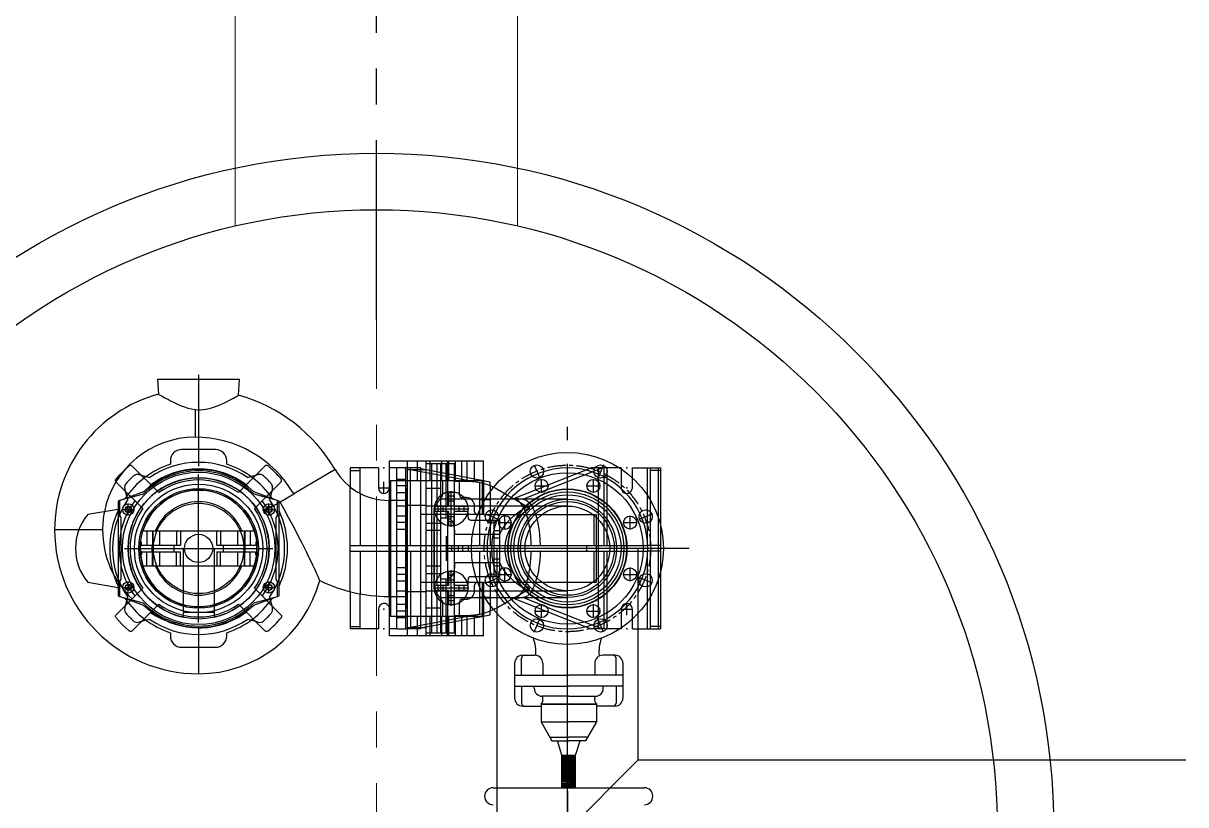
# Model space of a CAD drawing. Header units: millimetres. Extents: x 367046 to 407463, y -39276 to -16508.
# Drawn here: x 398282 to 400342, y -32864 to -31480 of the extents above; entities that cross this region are included whole.
import ezdxf

# ---------------------------------------------------------------- set-up
doc = ezdxf.new("R2010")
doc.units = ezdxf.units.MM
doc.linetypes.add('CENTER', pattern=[50.8, 31.75, -6.35, 6.35, -6.35])
doc.linetypes.add('осевая', pattern=[50.8, 31.75, -6.35, 6.35, -6.35])
for name, color, linetype in [('CL', 1, 'CENTER'), ('OUTLINE', 6, 'Continuous'), ('VIS', 7, 'Continuous')]:
    doc.layers.add(name, color=color, linetype=linetype)

msp = doc.modelspace()

# ---------------------------------------------------------------- linework, layer by layer
at = {"color": 1, "linetype": 'осевая', "lineweight": 25, "ltscale": 10}
msp.add_line((398908, -32004.6), (398908, -29086.7), dxfattribs=at)
at = {"lineweight": 20}
for p, q in [((398658, -31839), (398658, -30072.7)), ((399158, -31839), (399158, -30072.7)), ((399246.4, -32410.2), (399246.4, -33410.2))]:
    msp.add_line(p, q, dxfattribs=at)
at = {"color": 1, "linetype": 'осевая', "lineweight": 15, "ltscale": 10}
msp.add_line((398908, -31810.2), (398908, -34110.2), dxfattribs=at)
for p, q in [((398592.9, -32102.9), (398592.9, -32264.6)), ((398520.4, -32110.2), (398521.8, -32136.9)), ((398520.4, -32110.2), (398665.4, -32110.2)), ((398663.9, -32138.7), (398665.4, -32110.2)), ((398586.9, -32164.2), (398586.9, -32213.2)), ((398622.9, -32235.2), (398562.9, -32235.2)), ((398522.4, -32311.4), (398475.3, -32264.3)), ((398542.9, -32255.2), (398542.9, -32260.9)), ((398642.9, -32260.9), (398642.9, -32255.2)), ((398710.5, -32264.3), (398663.4, -32311.4)), ((398834.9, -32270.6), (398761.4, -32313.5)), ((398911.4, -32267.7), (398861.4, -32267.7)), ((398861.4, -32267.7), (398861.4, -32301.3)), ((398861.4, -32272.1), (398879.4, -32272.1)), ((398879.4, -32313), (398879.4, -32267.7)), ((398911.4, -32267.7), (398911.4, -32302.7)), ((398930.9, -32255.2), (399097.9, -32255.2)), ((398930.9, -32290.2), (398930.9, -32255.2)), ((398943.9, -32267.7), (398931.4, -32267.7)), ((398931.4, -32302.7), (398931.4, -32267.7)), ((398959.9, -32267.7), (398943.9, -32267.7)), ((398943.9, -32552.7), (398943.9, -32267.7)), ((398959.9, -32552.7), (398959.9, -32267.7)), ((398986.4, -32267.7), (398959.9, -32267.7)), ((398962.9, -32565.2), (398962.9, -32255.2)), ((398962.9, -32270.4), (398996.4, -32270.4)), ((398968.4, -32405.2), (398968.4, -32267.7)), ((398968.4, -32270.4), (399091.4, -32293.6)), ((398980.9, -32290.2), (398980.9, -32255.2)), ((398986.4, -32552.7), (398986.4, -32267.7)), ((399097.7, -32290.4), (398986.4, -32269.4)), ((398996.4, -32565.2), (398996.4, -32255.2)), ((399046.4, -32260.2), (398996.4, -32260.2)), ((399003.4, -32290.2), (399003.4, -32255.2)), ((399006, -32560.2), (399006, -32260.2)), ((399015.6, -32335.7), (399015.6, -32260.2)), ((399021.4, -32260.2), (399021.4, -32560.2)), ((399023.9, -32290.2), (399023.9, -32255.2)), ((399031.4, -32356), (399031.4, -32260.2)), ((399033.9, -32290.2), (399033.9, -32255.2)), ((399034.4, -32290.2), (399034.4, -32260.2)), ((399036.4, -32290.2), (399036.4, -32255.2)), ((399046.4, -32290.2), (399046.4, -32260.2)), ((399047.9, -32290.2), (399047.9, -32255.2)), ((399059.2, -32290.2), (399059.2, -32255.2)), ((399068.5, -32290.2), (399068.5, -32255.2)), ((399081.9, -32290.2), (399081.9, -32255.2)), ((399097.9, -32290.2), (399097.9, -32255.2)), ((399278.9, -32271.5), (399211.9, -32297.9)), ((399246.4, -32559.8), (399246.4, -32260.6)), ((399288.3, -32267.7), (399278.9, -32271.5)), ((399341.4, -32267.7), (399288.3, -32267.7)), ((399290.1, -32274.6), (399307.5, -32267.7)), ((399301.4, -32552.7), (399301.4, -32267.7)), ((399311.7, -32283.5), (399311.7, -32267.7)), ((399316.7, -32286.3), (399316.7, -32267.7)), ((399341.4, -32267.7), (399341.4, -32302.7)), ((399361.4, -32302.7), (399361.4, -32267.7)), ((399361.4, -32267.7), (399411.4, -32267.7)), ((399388, -32394.2), (399388, -32267.7)), ((399393.4, -32405.2), (399393.4, -32267.7)), ((399411.4, -32272.1), (399393.4, -32272.1)), ((399407.8, -32552.7), (399407.8, -32267.7)), ((399411.4, -32267.7), (399411.4, -32552.7)), ((398447.1, -32292.6), (398494.2, -32339.7)), ((398487.2, -32279.5), (398500.2, -32283)), ((398500.2, -32283), (398506.4, -32284.6)), ((398592.9, -32541.5), (398592.9, -32279)), ((398679.5, -32284.6), (398685.7, -32283)), ((398685.7, -32283), (398698.7, -32279.5)), ((398738.8, -32292.6), (398691.7, -32339.7)), ((398921.4, -32313.2), (398921.4, -32292.2)), ((398931.1, -32290.2), (398930.9, -32290.2)), ((398931.1, -32290.2), (398933.1, -32290.2)), ((398931.1, -32530.2), (398931.1, -32290.2)), ((399095.8, -32290.2), (398933.1, -32290.2)), ((398933.1, -32290.2), (398933.1, -32530.2)), ((398959.9, -32287.9), (398943.9, -32287.9)), ((399025.1, -32290.2), (399025.1, -32313.8)), ((399034.4, -32310.8), (399034.4, -32290.2)), ((399046.4, -32310.8), (399046.4, -32290.2)), ((399055.1, -32291.7), (399046.4, -32291.7)), ((399055.1, -32314.1), (399055.1, -32290.2)), ((399071.1, -32291.7), (399055.1, -32291.7)), ((399091.4, -32405.2), (399091.4, -32293.6)), ((399095.8, -32290.2), (399097.7, -32290.2)), ((399095.8, -32350.2), (399095.8, -32290.2)), ((399097.7, -32290.2), (399097.7, -32350.2)), ((399097.9, -32290.2), (399097.7, -32290.2)), ((399109.4, -32292.6), (399097.7, -32290.4)), ((399109.4, -32299.4), (399109.4, -32292.6)), ((399200.5, -32311.4), (399200.5, -32287.3)), ((399209.6, -32306.4), (399290.1, -32274.6)), ((399292.4, -32311.4), (399292.4, -32287.3)), ((399311.7, -32405.2), (399311.7, -32283.5)), ((399316.7, -32405.2), (399316.7, -32286.3)), ((398494.7, -32314), (398452.9, -32325.2)), ((398495.3, -32309.9), (398453.9, -32325)), ((398465.7, -32317.4), (398462.2, -32304.4)), ((398732, -32325), (398690.6, -32309.9)), ((398732.9, -32325.2), (398691.2, -32314)), ((398723.7, -32304.4), (398720.2, -32317.4)), ((398735.4, -32328.6), (398761.4, -32313.5)), ((398861.4, -32486.7), (398861.4, -32301.3)), ((398879.4, -32313), (398879.4, -32405.2)), ((398910.9, -32302.7), (398931.9, -32302.7)), ((398963.9, -32299.4), (398943, -32299.4)), ((398943.9, -32310.9), (398959.9, -32310.9)), ((398962.2, -32304.7), (398959.9, -32304.7)), ((398962.9, -32305.4), (398962.2, -32304.7)), ((398962.2, -32515.7), (398962.2, -32304.7)), ((399021.4, -32304.2), (398996.4, -32304.2)), ((399034.4, -32335.7), (399034.4, -32310.8)), ((399035.9, -32311.5), (399035.9, -32335.7)), ((399040.4, -32371.7), (399040.4, -32308.7)), ((399044.9, -32310.8), (399044.9, -32335.7)), ((399046.4, -32509.6), (399046.4, -32310.8)), ((399055.1, -32315.2), (399055.1, -32314.1)), ((399109.4, -32299.4), (399109.4, -32405.2)), ((399139.7, -32315.9), (399121.1, -32305.1)), ((399191.2, -32306.1), (399152.1, -32321.6)), ((399167.4, -32323.1), (399198.8, -32310.7)), ((399188.4, -32299.4), (399212.6, -32299.4)), ((399211.9, -32297.9), (399191.2, -32306.1)), ((399198.8, -32310.7), (399209.6, -32306.4)), ((399280.3, -32299.4), (399304.4, -32299.4)), ((398452.9, -32325.3), (398450.4, -32326.2)), ((398450.4, -32326.2), (398450.4, -32494.2)), ((398453.9, -32325), (398452.9, -32325.3)), ((398452.9, -32325.2), (398452.9, -32351.2)), ((398467.4, -32323.7), (398465.7, -32317.4)), ((398468.3, -32351.7), (398468.3, -32330.7)), ((398725.2, -32334.6), (398715.2, -32340.4)), ((398717.6, -32351.7), (398717.6, -32330.7)), ((398720.2, -32317.4), (398718.5, -32323.7)), ((398725.3, -32334.5), (398735.4, -32328.6)), ((398732.9, -32325.3), (398732, -32325)), ((398732.9, -32351.2), (398732.9, -32325.2)), ((398735.4, -32326.2), (398732.9, -32325.3)), ((398735.4, -32494.2), (398735.4, -32326.2)), ((398931.1, -32325.2), (398929.9, -32325.2)), ((398929.9, -32325.2), (398929.9, -32495.2)), ((398962.9, -32325.2), (398931.1, -32325.2)), ((398996.4, -32334.2), (398962.9, -32334.2)), ((399152.1, -32323.2), (399021.4, -32323.2)), ((399044.9, -32317.4), (399035.9, -32317.4)), ((399044.9, -32326.3), (399035.9, -32326.3)), ((399046.4, -32505.9), (399046.4, -32314.5)), ((399062.8, -32320.2), (399060.1, -32320.2)), ((399066.9, -32320.2), (399062.8, -32320.2)), ((399091.4, -32322.1), (399109.4, -32322.1)), ((399091.4, -32323.4), (399109.4, -32323.8)), ((399179.7, -32339), (399139.7, -32315.9)), ((399167.4, -32323.1), (399152.1, -32321.6)), ((399152.1, -32323.2), (399152.1, -32321.6)), ((399246.4, -32323.2), (399152.4, -32323.2)), ((399167.4, -32323.2), (399167.4, -32323.1)), ((398450.4, -32341.4), (398396.7, -32350.2)), ((398452.9, -32351.2), (398455.4, -32355.2)), ((398455.4, -32355.2), (398455.4, -32465.2)), ((398457.8, -32341.2), (398478.8, -32341.2)), ((398471.9, -32337.8), (398463.7, -32339.2)), ((398707.1, -32341.2), (398728.1, -32341.2)), ((398730.4, -32355.2), (398732.9, -32351.2)), ((398730.4, -32465.2), (398730.4, -32355.2)), ((398962.9, -32335.2), (398943.9, -32335.2)), ((398959.9, -32352.8), (398943.9, -32352.8)), ((399086.9, -32350.2), (398986.4, -32350.2)), ((399246.4, -32335.2), (398996.4, -32335.2)), ((399008.9, -32340.2), (399071.9, -32340.2)), ((399010.4, -32480.2), (399010.4, -32340.2)), ((399011.6, -32335.7), (399011.6, -32344.7)), ((399035.9, -32335.7), (399011.6, -32335.7)), ((399035.9, -32344.7), (399011.6, -32344.7)), ((399015.6, -32475.7), (399015.6, -32344.7)), ((399017.6, -32344.7), (399017.6, -32335.7)), ((399026.5, -32344.7), (399026.5, -32335.7)), ((399034.4, -32475.7), (399034.4, -32344.7)), ((399035.9, -32344.7), (399035.9, -32369)), ((399044.9, -32354.1), (399035.9, -32354.1)), ((399070.1, -32335.7), (399044.9, -32335.7)), ((399044.9, -32344.7), (399044.9, -32369.6)), ((399070.4, -32344.7), (399044.9, -32344.7)), ((399054.3, -32344.7), (399054.3, -32335.7)), ((399063.3, -32344.7), (399063.3, -32335.7)), ((399070.4, -32335.7), (399070.1, -32335.7)), ((399070.4, -32339.4), (399070.4, -32335.7)), ((399070.4, -32344.7), (399070.4, -32339.4)), ((399070.4, -32355.2), (399070.4, -32340.2)), ((399081.9, -32345.2), (399081.9, -32335.2)), ((399097.7, -32350.2), (399086.9, -32350.2)), ((399097.7, -32350.2), (399297.1, -32350.2)), ((399135.6, -32376.4), (399135.6, -32352.2)), ((399293.4, -32350.2), (399293.4, -32405.2)), ((399297.1, -32350.2), (399297.1, -32470.2)), ((399357.3, -32376.4), (399357.3, -32352.2)), ((398963.9, -32364.3), (398943, -32364.3)), ((398943.9, -32375.8), (398959.9, -32375.8)), ((398996.4, -32365.2), (399021.4, -32365.2)), ((399010.1, -32356.2), (399010.1, -32464.2)), ((399021.4, -32356), (399031.4, -32356)), ((399044.9, -32363.1), (399035.9, -32363.1)), ((399075.4, -32360.2), (399126.4, -32360.2)), ((399116.4, -32460.2), (399116.4, -32360.2)), ((399123.5, -32364.3), (399147.6, -32364.3)), ((399126.4, -32460.2), (399126.4, -32360.2)), ((399150.4, -32366.5), (399152.7, -32363.3)), ((399345.2, -32364.3), (399369.4, -32364.3)), ((398381, -32377.2), (398337.9, -32377.2)), ((398422.9, -32377.2), (398381, -32377.2)), ((398494.4, -32379.2), (398691.5, -32379.2)), ((398501.3, -32379.2), (398501.3, -32404.2)), ((398511, -32379.2), (398511, -32404.2)), ((398511.9, -32379.2), (398511.9, -32404.2)), ((398523.9, -32379.2), (398523.9, -32404.2)), ((398553.9, -32379.2), (398553.9, -32404.2)), ((398560.7, -32379.2), (398560.7, -32404.2)), ((398625.2, -32404.2), (398625.2, -32379.2)), ((398631.9, -32379.2), (398631.9, -32404.2)), ((398661.9, -32379.2), (398661.9, -32404.2)), ((398673.9, -32379.2), (398673.9, -32404.2)), ((398674.9, -32379.2), (398674.9, -32404.2)), ((398684.6, -32379.2), (398684.6, -32404.2)), ((399021.4, -32378.7), (398996.4, -32378.7)), ((399031.4, -32388.2), (399031.4, -32432.2)), ((399046.4, -32385.2), (399126.4, -32385.2)), ((399115.9, -32385.2), (399126.9, -32385.2)), ((399126.4, -32379.2), (399116.4, -32379.2)), ((399116.4, -32391.2), (399126.4, -32391.2)), ((399388, -32405.2), (399388, -32394.2)), ((398461.7, -32410.2), (398724.2, -32410.2)), ((398492, -32404.2), (398548.9, -32404.2)), ((398492, -32416.2), (398548.9, -32416.2)), ((398501.3, -32441.2), (398501.3, -32416.2)), ((398511, -32441.2), (398511, -32416.2)), ((398511.9, -32416.2), (398511.9, -32441.2)), ((398523.9, -32416.2), (398523.9, -32441.2)), ((398548.9, -32404.2), (398560.7, -32404.2)), ((398548.9, -32404.2), (398548.9, -32416.2)), ((398548.9, -32416.2), (398560.7, -32416.2)), ((398553.9, -32441.2), (398553.9, -32416.2)), ((398560.7, -32441.2), (398560.7, -32416.2)), ((398565.4, -32410.2), (398620.4, -32410.2)), ((398565.4, -32410.2), (398565.4, -32532.2)), ((398620.4, -32410.2), (398620.4, -32532.2)), ((398625.2, -32404.2), (398636.9, -32404.2)), ((398625.2, -32416.2), (398636.9, -32416.2)), ((398625.2, -32416.2), (398625.2, -32441.2)), ((398631.9, -32441.2), (398631.9, -32416.2)), ((398636.9, -32404.2), (398693.8, -32404.2)), ((398636.9, -32416.2), (398636.9, -32404.2)), ((398636.9, -32416.2), (398693.8, -32416.2)), ((398661.9, -32416.2), (398661.9, -32441.2)), ((398673.9, -32416.2), (398673.9, -32441.2)), ((398674.9, -32441.2), (398674.9, -32416.2)), ((398684.6, -32441.2), (398684.6, -32416.2)), ((398861.4, -32405.2), (399388.9, -32405.2)), ((398861.4, -32415.2), (399388.9, -32415.2)), ((398879.4, -32415.2), (398879.4, -32490.6)), ((398968.4, -32415.2), (398968.4, -32552.7)), ((399041.4, -32415.2), (399041.4, -32405.2)), ((399053.2, -32415.2), (399053.2, -32405.2)), ((399061.3, -32415.2), (399061.3, -32405.2)), ((399071.4, -32415.2), (399071.4, -32405.2)), ((399091.4, -32526.8), (399091.4, -32415.2)), ((399109.4, -32415.2), (399109.4, -32521.1)), ((399280.2, -32405.2), (399280.2, -32415.2)), ((399293.4, -32415.2), (399293.4, -32470.2)), ((399311.7, -32536.9), (399311.7, -32415.2)), ((399316.7, -32534.2), (399316.7, -32415.2)), ((399388, -32426.2), (399388, -32415.2)), ((399411.4, -32405.2), (399388.9, -32405.2)), ((399411.4, -32415.2), (399388.9, -32415.2)), ((399393.4, -32552.7), (399393.4, -32415.2)), ((399046.4, -32435.2), (399126.4, -32435.2)), ((399115.9, -32435.2), (399126.9, -32435.2)), ((399126.4, -32429.2), (399116.4, -32429.2)), ((399388, -32552.7), (399388, -32426.2)), ((398494.4, -32441.2), (398691.5, -32441.2)), ((398963.9, -32456.1), (398943, -32456.1)), ((398959.9, -32444.6), (398943.9, -32444.6)), ((399021.4, -32441.7), (398996.4, -32441.7)), ((399021.4, -32455.2), (398996.4, -32455.2)), ((399035.9, -32451.5), (399035.9, -32475.7)), ((399044.9, -32457.4), (399035.9, -32457.4)), ((399040.4, -32511.7), (399040.4, -32448.7)), ((399044.9, -32450.8), (399044.9, -32475.7)), ((399116.4, -32441.2), (399126.4, -32441.2)), ((399123.5, -32456.1), (399147.6, -32456.1)), ((399135.6, -32468.2), (399135.6, -32444.1)), ((399345.2, -32456.1), (399369.4, -32456.1)), ((399357.3, -32468.2), (399357.3, -32444.1)), ((398396.7, -32470.2), (398450.4, -32479.1)), ((398455.4, -32465.2), (398452.9, -32469.2)), ((398452.9, -32469.2), (398452.9, -32495.2)), ((398468.3, -32489.7), (398468.3, -32468.7)), ((398717.6, -32489.7), (398717.6, -32468.7)), ((398732.9, -32469.2), (398730.4, -32465.2)), ((398732.9, -32495.2), (398732.9, -32469.2)), ((398943.9, -32467.6), (398959.9, -32467.6)), ((398986.4, -32470.2), (399086.9, -32470.2)), ((399011.6, -32475.7), (399011.6, -32484.7)), ((399035.9, -32475.7), (399011.6, -32475.7)), ((399017.6, -32484.7), (399017.6, -32475.7)), ((399031.4, -32464.5), (399021.4, -32464.5)), ((399026.5, -32484.7), (399026.5, -32475.7)), ((399031.4, -32560.2), (399031.4, -32464.5)), ((399044.9, -32466.3), (399035.9, -32466.3)), ((399070.4, -32475.7), (399044.9, -32475.7)), ((399054.3, -32484.7), (399054.3, -32475.7)), ((399063.3, -32484.7), (399063.3, -32475.7)), ((399070.4, -32480.2), (399070.4, -32465.2)), ((399070.4, -32481.1), (399070.4, -32475.7)), ((399075.4, -32460.2), (399126.4, -32460.2)), ((399081.9, -32485.2), (399081.9, -32475.2)), ((399086.9, -32470.2), (399097.7, -32470.2)), ((399095.8, -32530.2), (399095.8, -32470.2)), ((399097.7, -32470.2), (399297.1, -32470.2)), ((399097.7, -32470.2), (399097.7, -32530.2)), ((398447.1, -32527.8), (398494.2, -32480.7)), ((398450.4, -32494.2), (398452.9, -32495.1)), ((398452.9, -32495.1), (398453.9, -32495.5)), ((398452.9, -32495.2), (398494.7, -32506.4)), ((398453.9, -32495.5), (398495.3, -32510.5)), ((398457.8, -32479.2), (398478.8, -32479.2)), ((398463.7, -32481.3), (398471.9, -32482.6)), ((398465.7, -32503), (398467.4, -32496.7)), ((398690.6, -32510.5), (398732, -32495.5)), ((398691.2, -32506.4), (398732.9, -32495.2)), ((398691.7, -32480.7), (398738.8, -32527.8)), ((398707.1, -32479.2), (398728.1, -32479.2)), ((398718.5, -32496.7), (398720.2, -32503)), ((398732, -32495.5), (398732.9, -32495.1)), ((398732.9, -32495.1), (398735.4, -32494.2)), ((398861.4, -32486.7), (398861.4, -32552.7)), ((398879.4, -32552.7), (398879.4, -32490.6)), ((398929.9, -32495.2), (398931.1, -32495.2)), ((398931.1, -32495.2), (398962.9, -32495.2)), ((398943.9, -32485.2), (398962.9, -32485.2)), ((398962.9, -32486.2), (398996.4, -32486.2)), ((398996.4, -32485.2), (399246.4, -32485.2)), ((399008.9, -32480.2), (399071.9, -32480.2)), ((399035.9, -32484.7), (399011.6, -32484.7)), ((399015.6, -32560.2), (399015.6, -32484.7)), ((399021.4, -32497.2), (399152.1, -32497.2)), ((399034.4, -32509.6), (399034.4, -32484.7)), ((399035.9, -32484.7), (399035.9, -32509)), ((399044.9, -32494.1), (399035.9, -32494.1)), ((399070.1, -32484.7), (399044.9, -32484.7)), ((399044.9, -32484.7), (399044.9, -32509.6)), ((399070.4, -32484.7), (399070.1, -32484.7)), ((399070.4, -32484.7), (399070.4, -32481.1)), ((399109.4, -32496.7), (399091.4, -32497.1)), ((399109.4, -32498.3), (399091.4, -32498.3)), ((399139.7, -32504.6), (399179.7, -32481.5)), ((399152.1, -32498.9), (399152.1, -32497.2)), ((399152.1, -32498.9), (399167.4, -32497.3)), ((399152.1, -32498.9), (399191.2, -32514.3)), ((399152.4, -32497.2), (399167.4, -32497.2)), ((399167.4, -32497.3), (399167.4, -32497.2)), ((399198.8, -32509.7), (399167.4, -32497.3)), ((399167.5, -32497.2), (399246.4, -32497.2)), ((398462.2, -32516), (398465.7, -32503)), ((398522.4, -32509), (398475.3, -32556.1)), ((398710.5, -32556.1), (398663.4, -32509)), ((398720.2, -32503), (398723.7, -32516)), ((398911.4, -32517.7), (398911.4, -32552.7)), ((398931.4, -32552.7), (398931.4, -32517.7)), ((398959.9, -32509.6), (398943.9, -32509.6)), ((398959.9, -32515.7), (398962.2, -32515.7)), ((398962.2, -32515.7), (398962.9, -32515)), ((399021.4, -32516.2), (398996.4, -32516.2)), ((399025.1, -32506.7), (399025.1, -32530.2)), ((399034.4, -32530.2), (399034.4, -32509.6)), ((399044.9, -32503.1), (399035.9, -32503.1)), ((399046.4, -32530.2), (399046.4, -32509.6)), ((399055.1, -32506.4), (399055.1, -32505.2)), ((399055.1, -32530.2), (399055.1, -32506.4)), ((399060.1, -32500.2), (399062.8, -32500.2)), ((399062.8, -32500.2), (399066.9, -32500.2)), ((399121.1, -32515.3), (399139.7, -32504.6)), ((399191.2, -32514.3), (399211.9, -32522.5)), ((399209.6, -32514), (399198.8, -32509.7)), ((399200.5, -32533.2), (399200.5, -32509)), ((399290.1, -32545.9), (399209.6, -32514)), ((399292.4, -32533.2), (399292.4, -32509)), ((399340.9, -32517.7), (399361.9, -32517.7)), ((399341.4, -32517.7), (399341.4, -32552.7)), ((399351.4, -32528.2), (399351.4, -32507.2)), ((399361.4, -32552.7), (399361.4, -32517.7)), ((398500.2, -32537.5), (398487.2, -32541)), ((398506.4, -32535.8), (398500.2, -32537.5)), ((398565.4, -32523.1), (398620.4, -32523.1)), ((398685.7, -32537.5), (398679.5, -32535.8)), ((398698.7, -32541), (398685.7, -32537.5)), ((398930.9, -32530.2), (398931.1, -32530.2)), ((398930.9, -32565.2), (398930.9, -32530.2)), ((398931.1, -32530.2), (398933.1, -32530.2)), ((398933.1, -32530.2), (399095.8, -32530.2)), ((398963.9, -32521.1), (398943, -32521.1)), ((398943.9, -32532.6), (398959.9, -32532.6)), ((399091.4, -32526.8), (398968.4, -32550)), ((398980.9, -32565.2), (398980.9, -32530.2)), ((398986.4, -32551.1), (399097.7, -32530.1)), ((399003.4, -32565.2), (399003.4, -32530.2)), ((399023.9, -32565.2), (399023.9, -32530.2)), ((399033.9, -32565.2), (399033.9, -32530.2)), ((399034.4, -32560.2), (399034.4, -32530.2)), ((399036.4, -32565.2), (399036.4, -32530.2)), ((399046.4, -32528.7), (399055.1, -32528.7)), ((399046.4, -32560.2), (399046.4, -32530.2)), ((399047.9, -32565.2), (399047.9, -32530.2)), ((399055.1, -32528.7), (399071.1, -32528.7)), ((399059.2, -32565.2), (399059.2, -32530.2)), ((399068.5, -32565.2), (399068.5, -32530.2)), ((399081.9, -32565.2), (399081.9, -32530.2)), ((399095.8, -32530.2), (399097.7, -32530.2)), ((399097.7, -32530.1), (399109.4, -32527.9)), ((399097.7, -32530.2), (399097.9, -32530.2)), ((399097.9, -32565.2), (399097.9, -32530.2)), ((399109.4, -32527.9), (399109.4, -32521.1)), ((399188.4, -32521.1), (399212.6, -32521.1)), ((399211.9, -32522.5), (399278.9, -32549)), ((399280.3, -32521.1), (399304.4, -32521.1)), ((399311.7, -32552.7), (399311.7, -32536.9)), ((399316.7, -32552.7), (399316.7, -32534.2)), ((398542.9, -32559.6), (398542.9, -32565.2)), ((398592.9, -32551.1), (398592.9, -32585.2)), ((398642.9, -32565.2), (398642.9, -32559.6)), ((398861.4, -32548.3), (398879.4, -32548.3)), ((398911.4, -32552.7), (398861.4, -32552.7)), ((398943.9, -32552.7), (398931.4, -32552.7)), ((398943.9, -32552.7), (398959.9, -32552.7)), ((398986.4, -32552.7), (398959.9, -32552.7)), ((398962.9, -32550.1), (398996.4, -32550.1)), ((399046.4, -32560.2), (398996.4, -32560.2)), ((399278.9, -32549), (399288.3, -32552.7)), ((399341.4, -32552.7), (399288.3, -32552.7)), ((399307.5, -32552.7), (399290.1, -32545.9)), ((399361.4, -32552.7), (399411.4, -32552.7)), ((399411.4, -32548.3), (399393.4, -32548.3)), ((399097.9, -32565.2), (398930.9, -32565.2)), ((398562.9, -32585.2), (398622.9, -32585.2)), ((398592.9, -32585.2), (398592.9, -32632.2))]:
    msp.add_line(p, q)
at = {"lineweight": 30}
for p, q in [((399121.4, -32410.2), (399121.4, -33410.2)), ((399371.4, -32410.2), (399371.4, -32785.2)), ((399371.4, -32785.2), (399246.4, -32910.2)), ((400341.8, -32785.2), (399371.4, -32785.2))]:
    msp.add_line(p, q, dxfattribs=at)
at = {"color": 7}
for p, q in [((399170, -32599.5), (399188.6, -32599.5)), ((399327.5, -32599.5), (399308.9, -32599.5)), ((399330.6, -32599.5), (399327.9, -32599.5)), ((399152.9, -32613.5), (399152.9, -32675.4)), ((399165, -32634.4), (399165, -32604.5)), ((399202.6, -32613.5), (399202.6, -32634.4)), ((399294.9, -32613.5), (399294.9, -32634.4)), ((399332.5, -32634.4), (399332.5, -32604.5)), ((399344.6, -32613.5), (399344.6, -32675.4)), ((399152.9, -32634.4), (399248.7, -32634.4)), ((399344.6, -32634.4), (399248.7, -32634.4)), ((399152.9, -32654.4), (399248.7, -32654.4)), ((399165, -32654.4), (399165, -32684.4)), ((399187.5, -32657.9), (399187.5, -32654.4)), ((399344.6, -32654.4), (399248.7, -32654.4)), ((399310, -32657.9), (399310, -32654.4)), ((399332.5, -32654.4), (399332.5, -32684.4)), ((399209.2, -32671.9), (399201.5, -32671.9)), ((399202.6, -32675.4), (399202.6, -32671.9)), ((399248.7, -32671.9), (399209.2, -32671.9)), ((399248.7, -32671.9), (399288.3, -32671.9)), ((399288.3, -32671.9), (399296, -32671.9)), ((399294.9, -32675.4), (399294.9, -32671.9)), ((399166.9, -32689.4), (399199.8, -32689.4)), ((399199.8, -32686), (399248.7, -32686)), ((399248.7, -32686), (399199.8, -32686)), ((399199.8, -32686), (399199.8, -32717.3)), ((399297.7, -32686), (399248.7, -32686)), ((399248.7, -32686), (399297.7, -32686)), ((399297.7, -32686), (399297.7, -32717.3)), ((399330.6, -32689.4), (399297.7, -32689.4)), ((399199.8, -32717.3), (399219, -32751.3)), ((399199.8, -32717.3), (399248.7, -32717.3)), ((399297.7, -32717.3), (399248.7, -32717.3)), ((399297.7, -32717.3), (399278.5, -32751.3)), ((399215.2, -32744.5), (399248.7, -32744.5)), ((399282.3, -32744.5), (399248.7, -32744.5)), ((399219, -32751.3), (399248.7, -32751.3)), ((399236.7, -32776.2), (399228.8, -32751.3)), ((399278.5, -32751.3), (399248.7, -32751.3)), ((399260.7, -32776.2), (399268.7, -32751.3)), ((399236.7, -32834.2), (399236.7, -32776.2)), ((399236.7, -32776.2), (399260.7, -32776.2)), ((399260.7, -32777.1), (399236.7, -32776.2)), ((399260.7, -32778.8), (399236.7, -32778)), ((399260.7, -32780.5), (399236.7, -32779.7)), ((399260.7, -32782.3), (399236.7, -32781.4)), ((399260.7, -32784), (399236.7, -32783.1)), ((399260.7, -32785.7), (399236.7, -32784.9)), ((399260.7, -32787.4), (399236.7, -32786.6)), ((399260.7, -32834.2), (399260.7, -32776.2)), ((399260.8, -32789.2), (399236.8, -32788.3)), ((399260.8, -32790.9), (399236.8, -32790)), ((399260.8, -32792.6), (399236.8, -32791.8)), ((399260.8, -32794.3), (399236.8, -32793.5)), ((399260.8, -32796.1), (399236.8, -32795.2)), ((399260.8, -32797.8), (399236.8, -32796.9)), ((399260.8, -32799.5), (399236.8, -32798.6)), ((399260.8, -32801.2), (399236.8, -32800.4)), ((399260.8, -32803), (399236.8, -32802.1)), ((399260.8, -32804.7), (399236.8, -32803.8)), ((399260.8, -32806.4), (399236.8, -32805.5)), ((399260.8, -32808.1), (399236.8, -32807.3)), ((399260.7, -32818.5), (399236.7, -32817.6)), ((399260.7, -32820.2), (399236.7, -32819.3)), ((399260.7, -32821.9), (399236.7, -32821.1)), ((399260.7, -32823.6), (399236.7, -32822.8)), ((399260.7, -32825.4), (399236.7, -32824.5)), ((399260.7, -32827.1), (399236.7, -32826.3)), ((399260.7, -32828.9), (399236.7, -32828)), ((399260.8, -32809.8), (399236.8, -32809)), ((399260.8, -32811.6), (399236.8, -32810.7)), ((399260.8, -32813.3), (399236.8, -32812.4)), ((399260.8, -32815), (399236.8, -32814.2)), ((399260.8, -32816.7), (399236.8, -32815.9)), ((399114.7, -32834.2), (399382.7, -32834.2)), ((399260.7, -32830.6), (399236.7, -32829.7)), ((399260.7, -32832.3), (399236.7, -32831.4)), ((399260.7, -32833.8), (399236.7, -32833))]:
    msp.add_line(p, q, dxfattribs=at)
for points in [[(398521.8, -32136.9), (398522, -32137), (398522.6, -32137.3), (398524.8, -32138.5), (398526.4, -32139.5), (398528.3, -32140.6), (398533.3, -32143.3), (398539.5, -32146.6), (398543.3, -32148.6), (398547.4, -32150.7), (398551.8, -32152.9), (398556.6, -32155.1), (398562, -32157.4), (398567.8, -32159.6), (398574, -32161.6), (398580.5, -32163.1), (398586.9, -32164.2)], [(398586.9, -32164.2), (398591.5, -32164.5), (398596.2, -32164.6), (398600.9, -32164.3), (398605.6, -32163.6), (398614.3, -32161.7), (398622.7, -32159), (398628.3, -32156.8), (398633.5, -32154.5), (398638.6, -32152.2), (398643.3, -32149.8), (398647.5, -32147.7), (398651.4, -32145.7), (398654.8, -32143.8), (398657.9, -32142.1), (398660, -32140.9), (398661.7, -32140), (398663, -32139.3), (398663.7, -32138.9), (398663.9, -32138.7), (398663.9, -32138.7)], [(398446.8, -32287.2), (398453.8, -32279.4), (398461.2, -32271.9)], [(398446.7, -32292.2), (398446.3, -32291.5), (398445.9, -32290.2), (398446, -32288.9), (398446.5, -32287.7), (398446.8, -32287.2)], [(399044.9, -32310.8), (399044.4, -32310.9), (399043.8, -32311), (399043.1, -32311.1), (399042.3, -32311.2), (399041.5, -32311.3), (399040.6, -32311.3), (399039.7, -32311.4), (399038.7, -32311.4), (399037.8, -32311.4), (399036.7, -32311.5), (399035.9, -32311.5)], [(398736.7, -32327.9), (398744.3, -32341.3), (398751.8, -32354.9), (398759.2, -32368.5), (398766.4, -32382.2), (398770.7, -32390.7), (398775, -32399.2), (398779.3, -32407.6), (398783.4, -32415.9), (398787.3, -32424), (398791.1, -32431.8), (398794.7, -32439.5), (398798.1, -32446.6), (398799.8, -32450.3), (398801.4, -32453.7), (398802.8, -32456.9), (398804.1, -32459.7), (398805.2, -32462.1), (398806.1, -32464), (398806.8, -32465.6), (398807.3, -32466.6), (398807.5, -32467), (398807.5, -32467.1)], [(399182.3, -32405.2), (399182.1, -32399.2), (399181.4, -32388.7), (399180.2, -32378.3), (399179.2, -32371.6), (399178, -32365.3), (399176.6, -32359.3), (399175.1, -32353.6), (399173.4, -32348.2), (399171.5, -32343.4), (399169.5, -32339), (399167.4, -32335.1), (399165.1, -32331.6), (399162.8, -32328.8), (399160.5, -32326.6), (399158, -32324.8), (399155.4, -32323.7), (399152.1, -32323.2)], [(399167.4, -32323.2), (399170.1, -32323.5), (399172.7, -32324.5), (399175.3, -32326.1), (399177.9, -32328.4), (399180.4, -32331.2), (399182.7, -32334.6), (399185, -32338.7), (399187.2, -32343.5), (399189.1, -32348.4), (399190.9, -32353.8), (399192.5, -32359.8), (399194, -32366.2), (399195.2, -32372.6), (399196.2, -32379.2), (399197, -32386.3), (399197.6, -32393.5), (399198.1, -32405.2)], [(399126.4, -32385.2), (399129.5, -32378.9), (399133.2, -32372.9), (399138.5, -32365.6), (399144.5, -32358.8), (399151.3, -32352.4), (399158.5, -32346.6), (399166.6, -32341.1), (399175, -32336.3)], [(399152.7, -32363.3), (399152.8, -32363.3), (399158.8, -32356.1), (399165.4, -32349.6), (399172.3, -32344), (399179.7, -32339)], [(399031.4, -32356), (399035, -32356.5), (399038.1, -32358), (399039.9, -32359.4), (399041.4, -32361.1), (399043.3, -32364.2), (399044.6, -32367.5), (399045.9, -32374), (399046.4, -32380.9), (399046.4, -32384.1)], [(399035.9, -32369), (399037, -32369), (399038, -32369), (399039, -32369), (399039.9, -32369.1), (399040.8, -32369.1), (399041.7, -32369.2), (399042.5, -32369.3), (399043.2, -32369.4), (399043.9, -32369.4), (399044.5, -32369.5), (399044.9, -32369.6)], [(399150.3, -32453.7), (399146.5, -32447.8), (399142.1, -32439.1), (399139.2, -32431.4), (399137.2, -32423.5), (399136.1, -32415.4), (399136.1, -32406.2), (399137.2, -32397), (399139.6, -32387.9), (399143.1, -32379.2), (399147.5, -32370.9), (399150.4, -32366.5)], [(398490.2, -32399.4), (398491.5, -32390.5), (398493.6, -32381.7), (398494.4, -32379.2)], [(398691.5, -32379.2), (398693.8, -32387.9), (398695.4, -32396.8), (398695.7, -32399.4)], [(398492, -32404.2), (398491.7, -32400.5), (398491.5, -32399.4), (398491.2, -32398.4), (398491, -32398.1), (398490.8, -32398), (398490.6, -32398.2), (398490.3, -32398.9), (398490.2, -32399.4)], [(398492, -32416.2), (398491.7, -32419.9), (398491.5, -32421.1), (398491.2, -32422), (398491, -32422.4), (398490.8, -32422.4), (398490.6, -32422.2), (398490.3, -32421.5), (398490.2, -32421.1)], [(398695.7, -32399.4), (398695.7, -32399.3), (398695.4, -32398.4), (398695.1, -32398), (398694.9, -32398), (398694.7, -32398.3), (398694.5, -32399), (398694.2, -32400.7), (398693.8, -32404.2)], [(398695.7, -32421.1), (398695.7, -32421.1), (398695.4, -32422.1), (398695.1, -32422.4), (398694.9, -32422.4), (398694.7, -32422.2), (398694.5, -32421.4), (398694.2, -32419.8), (398693.8, -32416.2)], [(399152.1, -32497.2), (399154.7, -32496.9), (399157.2, -32496), (399159.8, -32494.4), (399162.3, -32492.2), (399164.6, -32489.5), (399166.9, -32486.2), (399169.2, -32482.2), (399171.3, -32477.6), (399173.2, -32472.8), (399174.9, -32467.5), (399176.5, -32461.6), (399178, -32455.4), (399179.2, -32449.1), (399180.2, -32442.4), (399181.1, -32435.4), (399181.7, -32428.2), (399182.1, -32421.8), (399182.3, -32415.2)], [(399198.1, -32415.2), (399197.9, -32422.3), (399197.4, -32429.2), (399196.8, -32436.1), (399195.9, -32442.9), (399194.9, -32449.5), (399193.7, -32455.7), (399192.3, -32461.6), (399190.7, -32467.2), (399189, -32472.5), (399187.1, -32477.2), (399185.1, -32481.5), (399183, -32485.4), (399180.7, -32488.8), (399178.4, -32491.6), (399176, -32493.9), (399173.5, -32495.6), (399170.9, -32496.7), (399167.4, -32497.2)], [(398490.2, -32421.1), (398491.5, -32430), (398493.6, -32438.7), (398494.4, -32441.2)], [(398691.5, -32441.2), (398693.8, -32432.5), (398695.4, -32423.6), (398695.7, -32421.1)], [(399046.4, -32436.3), (399046.3, -32442.6), (399045.6, -32448.6), (399044.1, -32454.3), (399042, -32458.5), (399040.5, -32460.4), (399038.7, -32462.1), (399035.5, -32463.8), (399032.3, -32464.5), (399031.4, -32464.5)], [(399175, -32484.2), (399163.8, -32477.6), (399155.8, -32471.8), (399148.3, -32465.3), (399141.1, -32457.9), (399134.7, -32449.9), (399130.2, -32442.8), (399126.4, -32435.2)], [(399044.9, -32450.8), (399044.4, -32450.9), (399043.8, -32451), (399043.1, -32451.1), (399042.3, -32451.2), (399041.5, -32451.3), (399040.6, -32451.3), (399039.7, -32451.4), (399038.7, -32451.4), (399037.8, -32451.4), (399036.7, -32451.5), (399035.9, -32451.5)], [(399179.7, -32481.5), (399172, -32476.2), (399164.7, -32470.2), (399158.1, -32463.5), (399151.9, -32456), (399150.3, -32453.7)], [(399035.9, -32509), (399037, -32509), (399038, -32509), (399039, -32509), (399039.9, -32509.1), (399040.8, -32509.1), (399041.7, -32509.2), (399042.5, -32509.3), (399043.2, -32509.4), (399043.9, -32509.4), (399044.5, -32509.5), (399044.9, -32509.6)], [(398446.8, -32533.2), (398446.2, -32532.2), (398445.9, -32531), (398446, -32529.8), (398446.5, -32528.5), (398447.1, -32527.8)], [(398469.9, -32556.3), (398457.9, -32545.3), (398446.8, -32533.2)], [(398592.9, -32551.1), (398582.3, -32550.6), (398571.7, -32549.4), (398561, -32547.4), (398550.4, -32544.5), (398542.8, -32541.8), (398535.4, -32538.7), (398528, -32535.2), (398520.9, -32531.2)], [(398738.8, -32527.8), (398739.7, -32529.2), (398740, -32530.6), (398739.8, -32531.8), (398739.4, -32532.8), (398739.1, -32533.2)], [(398475.3, -32556.1), (398473.8, -32557.1), (398472.5, -32557.3), (398471.1, -32557), (398470.1, -32556.5), (398469.9, -32556.3)], [(398715.9, -32556.3), (398715, -32556.9), (398714, -32557.2), (398712.9, -32557.2), (398711.7, -32556.9), (398710.5, -32556.1)]]:
    msp.add_lwpolyline(points)
at = {"ltscale": 10}
msp.add_circle((398908, -32910.2), 1200, dxfattribs=at)
at = {"lineweight": 30}
msp.add_circle((398908, -32910.2), 1100, dxfattribs=at)
for centre, radius in [((398592.9, -32410.2), 135), ((398592.9, -32410.2), 125), ((399200.5, -32299.4), 11.5), ((399292.4, -32299.4), 11.5), ((398592.9, -32410.2), 113.8), ((398592.9, -32410.2), 106), ((398592.9, -32410.2), 103.5), ((399246.4, -32410.2), 105.5), ((399246.4, -32410.2), 104.8), ((398468.3, -32341.2), 10), ((398592.9, -32410.2), 80), ((398717.6, -32341.2), 10), ((399246.4, -32410.2), 95), ((399246.4, -32410.2), 87), ((399246.4, -32410.2), 83), ((398468.3, -32341.2), 5.5), ((398468.3, -32341.2), 5), ((398717.6, -32341.2), 5.5), ((398717.6, -32341.2), 5), ((399246.4, -32410.2), 75), ((399357.3, -32364.3), 11.5), ((398592.9, -32410.2), 25), ((399357.3, -32456.1), 11.5), ((398468.3, -32479.2), 10), ((398468.3, -32479.2), 5.5), ((398468.3, -32479.2), 5), ((398717.6, -32479.2), 10), ((398717.6, -32479.2), 5.5), ((398717.6, -32479.2), 5), ((399200.5, -32521.1), 11.5), ((399292.4, -32521.1), 11.5)]:
    msp.add_circle(centre, radius)
for centre, radius, start, end in [((398586.9, -32377.2), 249, 105.1514, 180), ((398586.9, -32415.2), 287, 30.2503, 74.4365), ((398586.9, -32377.2), 164, 90, 168.8057), ((398586.9, -32415.2), 202, 30.2503, 90), ((398562.9, -32255.2), 20, 90, 180), ((398622.9, -32255.2), 20, 0, 90), ((398592.9, -32410.2), 191, 130.0917, 133.5961), ((398592.9, -32410.2), 157.5, 108.5094, 145.8438), ((398472.5, -32267.2), 4, 45, 130.0917), ((398592.9, -32410.2), 137.5, 44.3888, 135.6112), ((398592.9, -32410.2), 140, 45.7753, 134.2247), ((398592.9, -32410.2), 152.5, 55.4372, 124.5628), ((398592.9, -32410.2), 140.8, 53.1658, 126.8342), ((398592.9, -32410.2), 157.5, 34.1562, 71.4906), ((398713.4, -32267.2), 4, 49.9083, 135), ((398592.9, -32410.2), 191, 40.0917, 49.9083), ((398929.9, -32215.2), 110, 210.2503, 270), ((399246.4, -32410.2), 142.5, 200.541, 159.459), ((398449.9, -32289.8), 4, 217.1711, 225), ((398592.9, -32410.2), 172.5, 131.8275, 138.1725), ((398592.9, -32410.2), 125, 282.709, 257.291), ((398484.6, -32289.1), 10, 75, 131.8275), ((398592.9, -32410.2), 121.4, 54.4856, 125.5144), ((398701.3, -32289.1), 10, 48.1725, 105), ((398592.9, -32410.2), 172.5, 41.8275, 48.1725), ((398736, -32289.8), 4, 315, 40.0917), ((399071.1, -32391.7), 100, 74.5289, 90), ((398471.9, -32301.9), 10, 138.1725, 195), ((398592.9, -32410.2), 103.3, 17.4634, 162.5366), ((398714, -32301.9), 10, 345, 41.8275), ((398921.4, -32302.7), 10, 180, 345.9989), ((398921.4, -32302.7), 10, 345.9989, 0), ((399040.4, -32340.2), 30, 0, 180), ((399015.1, -32313.8), 10, 356.331, 0), ((399071.1, -32391.7), 100, 60, 74.5289), ((399351.4, -32302.7), 10, 180, 187.8821), ((399351.4, -32302.7), 10, 187.8821, 263.466), ((399351.4, -32302.7), 10, 263.466, 0), ((398592.9, -32410.2), 152.5, 145.4372, 214.5628), ((398592.9, -32410.2), 140.8, 143.1658, 216.8342), ((398592.9, -32410.2), 82.8, 21.987, 158.013), ((398592.9, -32410.2), 140.8, 29.7227, 36.8342), ((398592.9, -32410.2), 152.5, 325.4372, 34.5628), ((399051.8, -32350.7), 42, 134.7899, 169.7868), ((399015.1, -32313.8), 10, 314.7899, 356.331), ((399060.1, -32315.2), 5, 180, 270), ((399066.9, -32335.2), 15, 0, 90), ((398468.4, -32410.2), 93.5, 140.0645, 219.9355), ((398586.9, -32377.2), 164, 168.8057, 180), ((398592.9, -32410.2), 157.5, 154.7912, 205.2088), ((398592.9, -32410.2), 121.4, 144.4856, 215.5144), ((398592.9, -32410.2), 121.4, 324.4856, 35.5144), ((398592.9, -32410.2), 140.8, 323.1646, 29.7228), ((398592.9, -32410.2), 157.5, 334.7912, 25.2088), ((399051.8, -32350.7), 42, 169.7868, 187.5644), ((399040.4, -32340.2), 30, 180, 0), ((399075.4, -32355.2), 5, 180, 270), ((399086.9, -32345.2), 5, 180, 270), ((399135.6, -32364.3), 11.5, 217.4108, 159.2306), ((399246.4, -32410.2), 142.5, 159.459, 200.541), ((399135.6, -32364.3), 11.5, 159.2306, 217.4108), ((398592.9, -32377.2), 255, 180, 270), ((398592.9, -32377.2), 170, 180, 226.1239), ((398592.9, -32410.2), 103.3, 173.9827, 186.0173), ((398592.9, -32410.2), 82.8, 175.8445, 184.1555), ((398592.9, -32410.2), 82.8, 355.8445, 4.1555), ((398592.9, -32410.2), 103.3, 353.9827, 6.0173), ((398592.9, -32410.2), 103.3, 197.4634, 342.5366), ((398592.9, -32410.2), 82.8, 201.987, 338.013), ((399040.4, -32480.2), 30, 0, 180), ((399135.6, -32456.1), 11.5, 142.5892, 200.7694), ((399135.6, -32456.1), 11.5, 200.7694, 142.5892), ((398592.9, -32410.2), 222, 270, 345.1715), ((398929.9, -32215.2), 280, 244.0821, 270), ((399051.8, -32469.8), 42, 172.4356, 190.2132), ((399051.8, -32469.8), 42, 190.2132, 225.2101), ((399075.4, -32465.2), 5, 90, 180), ((399086.9, -32475.2), 5, 90, 180), ((398592.9, -32410.2), 157.5, 214.1562, 251.4906), ((398592.9, -32410.2), 157.5, 288.5094, 325.8438), ((399040.4, -32480.2), 30, 180, 0), ((399015.1, -32506.7), 10, 3.669, 45.2101), ((399066.9, -32485.2), 15, 270, 0), ((398471.9, -32518.6), 10, 165, 221.8275), ((398592.9, -32410.2), 137.5, 224.3888, 315.6112), ((398592.9, -32410.2), 140, 225.7753, 314.2247), ((398592.9, -32410.2), 121.4, 234.4856, 305.5144), ((398714, -32518.6), 10, 318.1725, 15), ((398921.4, -32517.7), 10, 14.0011, 180), ((398921.4, -32517.7), 10, 0, 14.0011), ((399015.1, -32506.7), 10, 0, 3.669), ((399060.1, -32505.2), 5, 90, 180), ((399071.1, -32428.7), 100, 285.4711, 300), ((399351.4, -32517.7), 10, 172.1179, 180), ((399351.4, -32517.7), 10, 96.534, 172.1179), ((399351.4, -32517.7), 10, 0, 96.534), ((398592.9, -32410.2), 172.5, 221.8275, 228.1725), ((398484.6, -32531.3), 10, 228.1725, 285), ((398592.9, -32410.2), 152.5, 235.4372, 304.5628), ((398592.9, -32377.2), 170, 239.7682, 244.9226), ((398592.9, -32410.2), 140.8, 233.1658, 239.2218), ((398592.9, -32410.2), 140.8, 270, 306.8354), ((398701.3, -32531.3), 10, 255, 311.8275), ((398592.9, -32410.2), 172.5, 311.8275, 318.1725), ((398592.9, -32410.2), 191, 310.0917, 319.9083), ((399071.1, -32428.7), 100, 270, 285.4711), ((398562.9, -32565.2), 20, 180, 270), ((398622.9, -32565.2), 20, 270, 0)]:
    msp.add_arc(centre, radius, start, end)
at = {"color": 7}
for centre, radius, start, end in [((399125.3, -32593.2), 65.3, 353.9368, 22.5666), ((399367.5, -32593.2), 65.3, 159.381, 186.0632), ((399166.9, -32613.5), 14, 90, 180), ((399170, -32604.5), 5, 90, 180), ((399188.6, -32613.5), 14, 0, 90), ((399308.9, -32613.5), 14, 90, 180), ((399327.5, -32604.5), 5, 0, 90), ((399330.6, -32613.5), 14, 0, 90), ((399201.5, -32657.9), 14, 180, 270), ((399296, -32657.9), 14, 270, 0), ((399166.9, -32675.4), 14, 180, 270), ((399170, -32684.4), 5, 180, 270), ((399191.9, -32678.3), 11.1, 315.7211, 15.0792), ((399305.6, -32678.3), 11.1, 164.9208, 224.2789), ((399327.5, -32684.4), 5, 270, 0), ((399330.6, -32675.4), 14, 270, 0), ((399114.7, -32849.2), 15, 90, 270), ((399382.7, -32849.2), 15, 270, 90)]:
    msp.add_arc(centre, radius, start, end, dxfattribs=at)
for p in [(398921.4, -32267.7, -214), (398962.9, -32267.7, 166), (399351.4, -32267.7, -214), (398921.4, -32302.7, -214), (399351.4, -32302.7, -214), (398592.9, -32410.2), (398592.9, -32410.2, 298.5), (398592.9, -32410.2, 3), (398592.9, -32410.2, 406), (398592.9, -32410.2, 294), (398592.9, -32410.2, 675), (398592.9, -32410.2, 406), (398962.9, -32410.2, 166), (398962.9, -32410.2, 166), (398962.9, -32410.2, 166), (398996.4, -32410.2, 166), (398996.4, -32410.2, 166), (399031.4, -32410.2, 63), (399040.4, -32410.2, 297), (399040.4, -32410.2, 3297), (399048.4, -32410.2, 166), (399097.9, -32410.2, 374), (399103.9, -32410.2, 416), (399236.4, -32410.2, 3297), (399246.4, -32410.2, 416), (399246.4, -32410.2, 416), (399246.4, -32410.2, 3297), (399388.9, -32410.2, 416), (399411.4, -32410.2, -214), (398921.4, -32517.7, -214), (399351.4, -32517.7, -214), (398921.4, -32552.7, -214), (398962.9, -32552.7, 166), (399351.4, -32552.7, -214)]:
    msp.add_point(p)
at = {"layer": 'CL', "color": 7, "ltscale": 20}
for p, q in [((399246.4, -32980.2), (399246.4, -32194.8)), ((399461.8, -32410.2), (399031, -32410.2)), ((399246.4, -32840.2), (399246.4, -33625.6))]:
    msp.add_line(p, q, dxfattribs=at)
at = {"layer": 'CL', "color": 7}
for p, q in [((399187.3, -32261.9), (399197.4, -32286.3)), ((399310.2, -32261.9), (399300.1, -32286.3)), ((399100.4, -32348.8), (399124.8, -32358.9)), ((399397.1, -32348.8), (399372.7, -32358.9)), ((399100.4, -32471.7), (399124.8, -32461.6)), ((399397.1, -32471.7), (399372.7, -32461.6)), ((399187.3, -32558.6), (399197.4, -32534.2)), ((399310.2, -32558.6), (399300.1, -32534.2))]:
    msp.add_line(p, q, dxfattribs=at)
at = {"layer": 'CL', "color": 252}
msp.add_circle((399246.4, -32410.2), 147.5, dxfattribs=at)
at = {"layer": 'OUTLINE', "color": 7}
for centre, radius in [((399246.4, -32410.2), 170), ((399192.3, -32273.9), 11.8), ((399305.2, -32273.9), 11.8), ((399112.5, -32353.8), 11.8), ((399385, -32353.8), 11.8), ((399112.5, -32466.7), 11.8), ((399385, -32466.7), 11.8), ((399192.3, -32546.5), 11.8), ((399305.2, -32546.5), 11.8)]:
    msp.add_circle(centre, radius, dxfattribs=at)
at = {"layer": 'VIS', "color": 7}
for radius in [134, 100]:
    msp.add_circle((399246.4, -32410.2), radius, dxfattribs=at)

doc.saveas('drawing.dxf')
